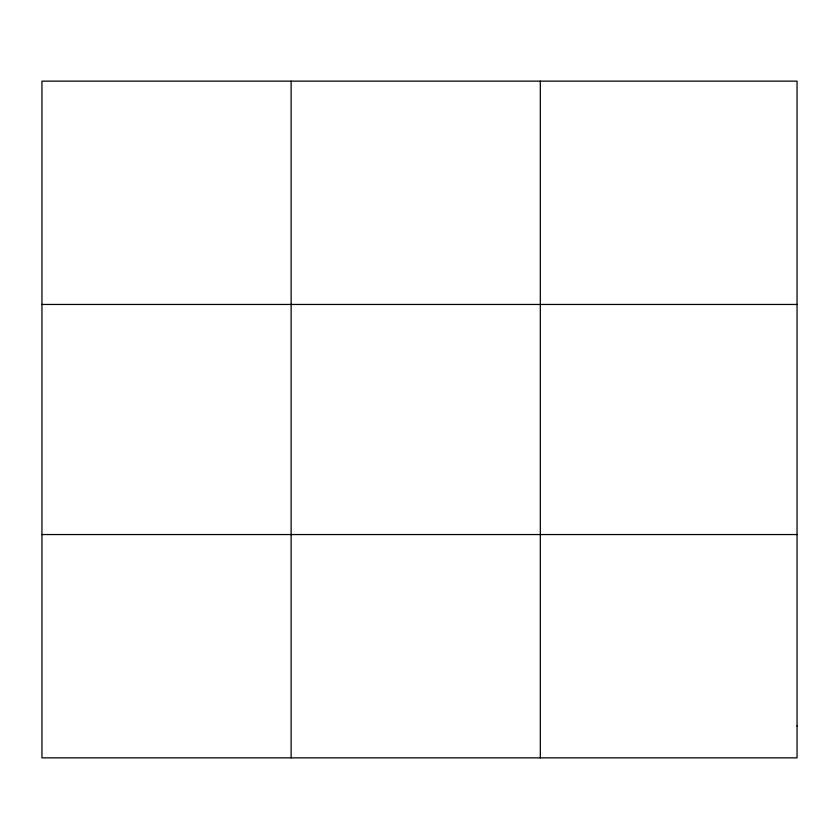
<?xml version="1.0" encoding="UTF-8"?>
<svg xmlns="http://www.w3.org/2000/svg" width="839" height="839" viewBox="0 0 839 839"><rect width="100%" height="100%" fill="white"/><g stroke="black" fill="none" stroke-linecap="round" stroke-linejoin="round"><path stroke-width="1.26" d="M291.133 757.858L291.133 81.142M540.316 757.858L540.316 81.142M41.95 304.452L797.05 304.452M41.95 534.548L797.05 534.548M797.05 725.955L797.05 757.858L41.95 757.858L41.95 81.142L797.05 81.142L797.05 725.955"/></g></svg>
